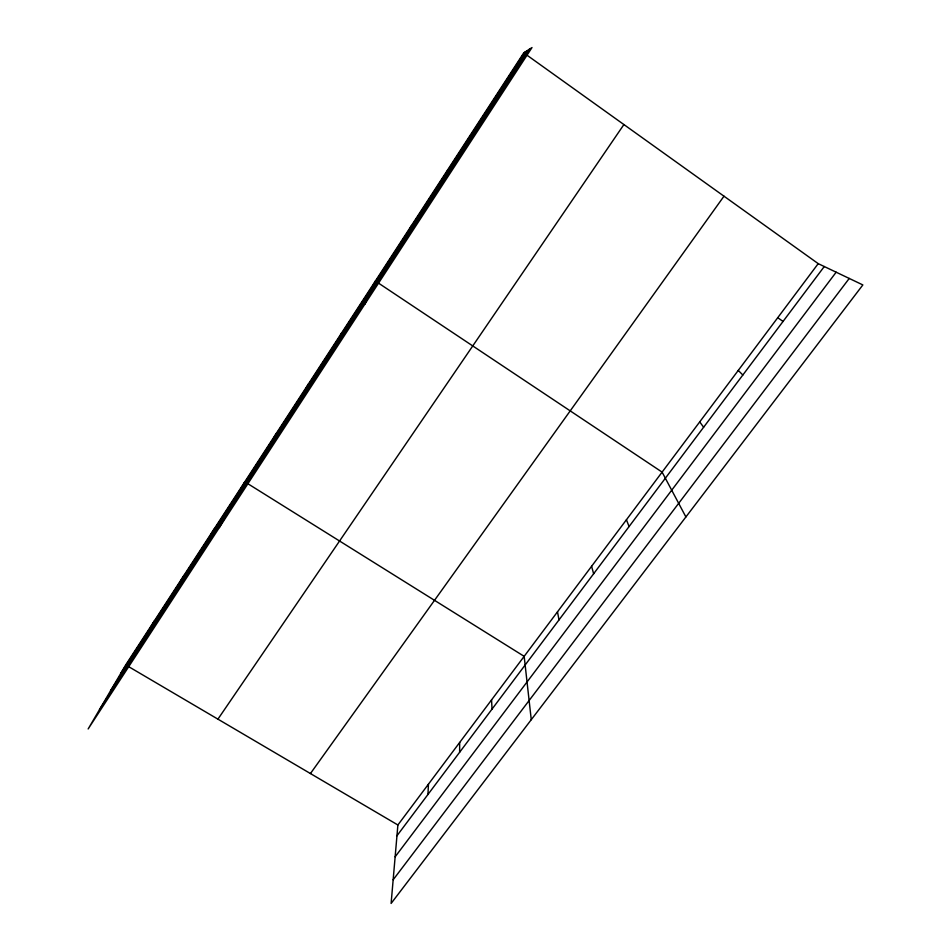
<?xml version="1.0" encoding="UTF-8"?>
<svg xmlns="http://www.w3.org/2000/svg" width="951" height="951" viewBox="0 0 951 951"><rect width="100%" height="100%" fill="white"/><g stroke="black" fill="none" stroke-linecap="round" stroke-linejoin="round"><path stroke-width="1.43" d="M459.642 752.253L459.666 742.481M427.962 794.465L428.449 784.171M818.217 263.641L397.887 824.981L391.111 903.45L862.854 284.931L818.217 263.641L523.751 52.876L125.722 664.927L88.146 728.965L532.001 47.55L523.751 52.876M447.445 171.18L447.671 169.86M410.214 228.418L411.07 226.148M364.732 304.356L375.372 281.032L662.11 472.124L685.897 516.952M339.578 337.011L341.564 333.028M306.044 388.555L308.552 383.788M273.306 438.886L276.313 433.371M219.324 527.579L244.811 481.812L524.167 656.345L531.264 719.693M210.1 536.067L214.023 529.148M179.584 582.987L183.923 575.426M149.747 628.849L154.502 620.67M120.587 673.688L524.869 52.15M110.518 690.83L527.056 50.736M99.51 709.601L529.469 49.179M217.934 719.146L623.904 124.557M310.43 773.555L723.984 196.191M396.959 835.763L824.267 266.53M395.14 856.815L836.155 272.2M393.155 879.782L849.243 278.441M125.722 664.927L397.887 824.981M777.752 317.693L783.042 321.45M738.261 370.426L742.838 375.003M699.722 421.887L703.621 427.249M626.436 519.757L629.075 526.545M591.581 566.309L593.638 573.762M557.5 611.826L558.998 619.897M491.56 699.888L492.024 709.113"/></g></svg>
